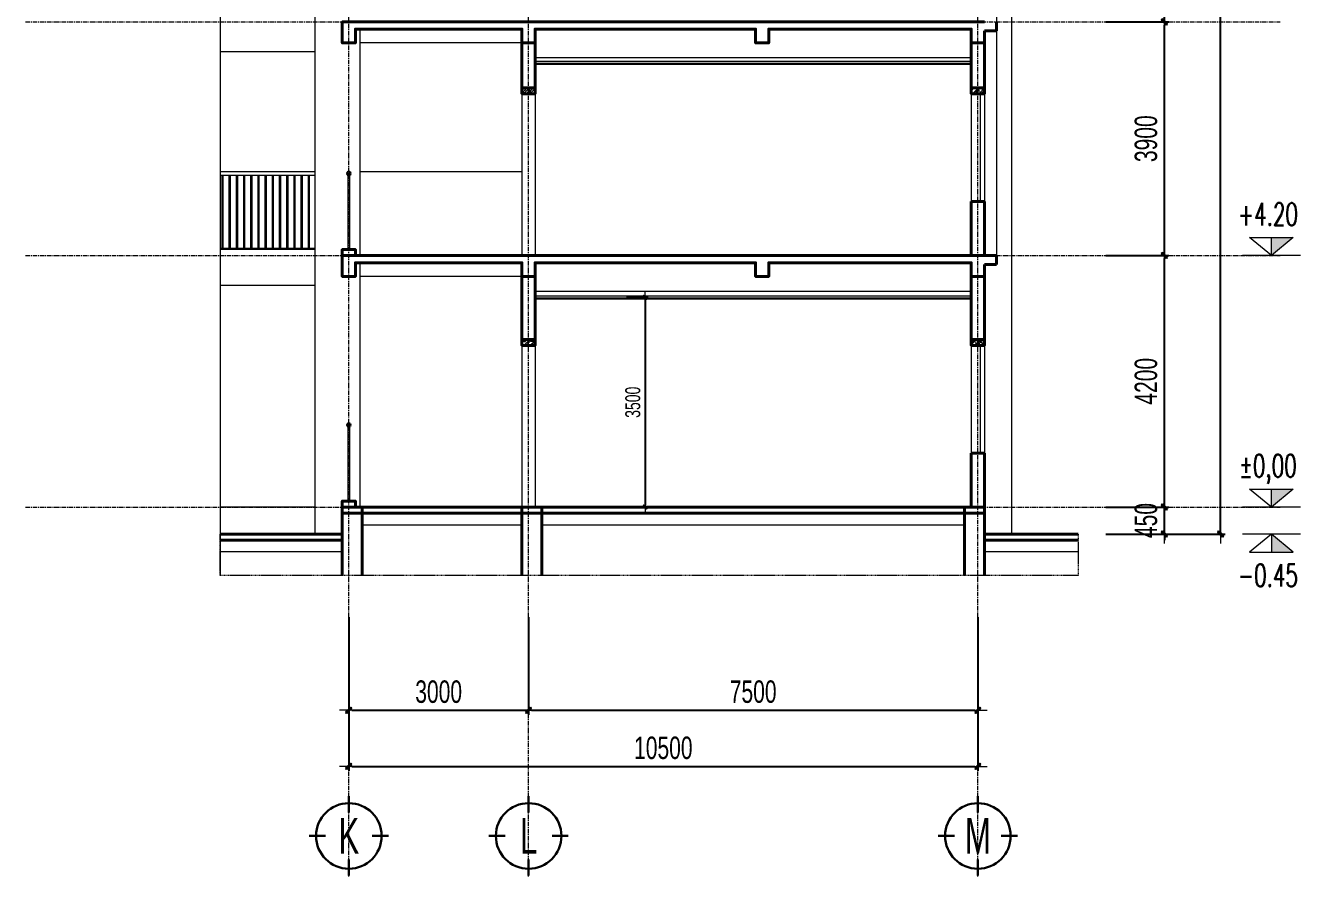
# Model space of a CAD drawing. Header units: millimetres. Extents: x 3174748 to 6019813, y -1021377 to -112338.
# Drawn here: x 3619144 to 3640427, y -289941 to -275733 of the extents above; entities that cross this region are included whole.
import ezdxf
from ezdxf.enums import TextEntityAlignment as Align
from ezdxf.xclip import XClip

# ---------------------------------------------------------------- set-up
doc = ezdxf.new("R2010")
doc.units = ezdxf.units.MM
doc.header["$LTSCALE"] = 60
doc.header["$MEASUREMENT"] = 0
doc.header["$XCLIPFRAME"] = 0
doc.linetypes.add('CENTER', pattern=[2, 1.25, -0.25, 0.25, -0.25])
doc.linetypes.add('HIDDEN', pattern=[0.375, 0.25, -0.125])
doc.layers.get('DEFPOINTS').update_dxf_attribs({"lineweight": 0})
for name, color, linetype, lineweight in [('cat1', 30, 'Continuous', 40), ('cat2', 22, 'Continuous', 30), ('DBH_thay1', 63, 'Continuous', 18), ('dim', 144, 'Continuous', 13), ('hatch1', 136, 'Continuous', 9), ('LC Dim', 8, 'Continuous', 18), ('LC Text1', 3, 'Continuous', 20), ('LC Text2', 7, 'Continuous', 25), ('manh1', 67, 'Continuous', 13), ('manh2', 155, 'Continuous', 9), ('thay1', 63, 'Continuous', 18), ('thay2', 151, 'Continuous', 15), ('truc', 76, 'CENTER', 9)]:
    doc.layers.add(name, color=color, linetype=linetype, lineweight=lineweight)
doc.styles.add('EG 1', font='VHAVANB.TTF')
doc.styles.add('HOATBIF', font='hoatbif.shx', dxfattribs={"width": 0.7})
doc.styles.add('T1', font='Vnsimli.shx', dxfattribs={"width": 0.8})
doc.styles.add('Tahoma', font='tahoma.ttf')
doc.dimstyles.new('1-100', dxfattribs={"dimscale": 100, "dimtxt": 2.5, "dimasz": 0.35, "dimexe": 0.5, "dimexo": 0, "dimgap": 0.8, "dimtad": 1, "dimdec": 0, "dimzin": 0, "dimdsep": 46, "dimtxsty": 'HOATBIF', "dimblk1": 'DOT', "dimblk2": 'DOT', "dimsah": 1, "dimcen": -1, "dimdle": 1, "dimclrd": 256, "dimclre": 256, "dimclrt": 4, "dimadec": 3, "dimazin": 2, "dimtfac": 0.3333333333333333, "dimtdec": 0, "dimtix": 1, "dimtmove": 2, "dimatfit": 3, "dimldrblk": 'DOT', "dimfxl": 1, "dimtvp": 0.8333333333333334, "dimtolj": 1, "dimtzin": 0, "dimarcsym": 0})
doc.dimstyles.new('1-150', dxfattribs={"dimscale": 150, "dimtxt": 2.5, "dimasz": 0.35, "dimexe": 0.5, "dimexo": 0, "dimgap": 0.8, "dimtad": 1, "dimdec": 0, "dimzin": 0, "dimdsep": 46, "dimtxsty": 'HOATBIF', "dimblk1": 'DOT', "dimblk2": 'DOT', "dimsah": 1, "dimcen": -1, "dimdle": 1, "dimclrd": 256, "dimclre": 256, "dimclrt": 4, "dimadec": 3, "dimazin": 2, "dimtfac": 0.3333333333333333, "dimtdec": 0, "dimtix": 1, "dimtmove": 2, "dimatfit": 3, "dimldrblk": 'DOT', "dimfxl": 1, "dimtvp": 0.8333333333333334, "dimtolj": 1, "dimtzin": 0, "dimarcsym": 0})

# ---------------------------------------------------------------- blocks, each defined once
blk = doc.blocks.new('DOT')
at = {"layer": 'LC Dim'}
blk.add_line((-3, 0), (3, 0), dxfattribs=at)
at = {"layer": 'LC Dim', "color": 4}
blk.add_line((-1, -1), (1, 1), dxfattribs=at)
blk.add_lwpolyline([(0.5, 1), (-1, -0.5), (-0.5, -1), (1, 0.5)], close=True, dxfattribs=at)
blk = doc.blocks.new('*D137')
at = {"layer": 'DEFPOINTS', "color": 0, "transparency": 16777216}
for p in [(3624540.607010293, -285613.9166090139), (3627540.607010293, -285613.9166090139), (3627540.607010293, -287165.1244625961)]:
    blk.add_point(p, dxfattribs=at)
at = {"layer": 'dim', "lineweight": -2, "transparency": 16777216}
for p, q in [((3624540.607010293, -285613.9166090139), (3624540.607010293, -287240.1244625961)), ((3627540.607010293, -285613.9166090139), (3627540.607010293, -287240.1244625961)), ((3624593.107010293, -287165.1244625961), (3627488.107010293, -287165.1244625961))]:
    blk.add_line(p, q, dxfattribs=at)
at = {"layer": 'dim', "lineweight": -2, "transparency": 16777216, "xscale": 52.5, "yscale": 52.5, "zscale": 52.5, "rotation": 180}
blk.add_blockref('DOT', (3624540.607010293, -287165.1244625961), dxfattribs=at)
at = {"layer": 'dim', "lineweight": -2, "transparency": 16777216, "xscale": 52.5, "yscale": 52.5, "zscale": 52.5}
blk.add_blockref('DOT', (3627540.607010293, -287165.1244625961), dxfattribs=at)
at = {"layer": 'dim', "color": 4, "transparency": 16777216, "insert": (3626040.607010293, -286857.6244625961), "char_height": 375, "attachment_point": 5, "style": 'HOATBIF'}
blk.add_mtext('\\A1;3000', dxfattribs=at)
blk = doc.blocks.new('*D138')
at = {"layer": 'DEFPOINTS', "color": 0, "transparency": 16777216}
for p in [(3627540.607010293, -285613.9166090139), (3635040.607010293, -285613.9166090139), (3635040.607010293, -287165.1244625964)]:
    blk.add_point(p, dxfattribs=at)
at = {"layer": 'dim', "lineweight": -2, "transparency": 16777216}
for p, q in [((3627540.607010293, -285613.9166090139), (3627540.607010293, -287240.1244625964)), ((3635040.607010293, -285613.9166090139), (3635040.607010293, -287240.1244625964)), ((3627593.107010293, -287165.1244625964), (3634988.107010293, -287165.1244625964))]:
    blk.add_line(p, q, dxfattribs=at)
at = {"layer": 'dim', "lineweight": -2, "transparency": 16777216, "xscale": 52.5, "yscale": 52.5, "zscale": 52.5, "rotation": 180}
blk.add_blockref('DOT', (3627540.607010293, -287165.1244625964), dxfattribs=at)
at = {"layer": 'dim', "lineweight": -2, "transparency": 16777216, "xscale": 52.5, "yscale": 52.5, "zscale": 52.5}
blk.add_blockref('DOT', (3635040.607010293, -287165.1244625964), dxfattribs=at)
at = {"layer": 'dim', "color": 4, "transparency": 16777216, "insert": (3631290.607010293, -286857.6244625964), "char_height": 375, "attachment_point": 5, "style": 'HOATBIF'}
blk.add_mtext('\\A1;7500', dxfattribs=at)
blk = doc.blocks.new('*D139')
at = {"layer": 'DEFPOINTS', "color": 0, "transparency": 16777216}
for p in [(3624540.607010293, -285613.9166090139), (3635040.607010293, -285613.9166090139), (3635040.607010293, -288102.6244625965)]:
    blk.add_point(p, dxfattribs=at)
at = {"layer": 'dim', "lineweight": -2, "transparency": 16777216}
for p, q in [((3624540.607010293, -285613.9166090139), (3624540.607010293, -288177.6244625965)), ((3635040.607010293, -285613.9166090139), (3635040.607010293, -288177.6244625965)), ((3624593.107010293, -288102.6244625965), (3634988.107010293, -288102.6244625965))]:
    blk.add_line(p, q, dxfattribs=at)
at = {"layer": 'dim', "lineweight": -2, "transparency": 16777216, "xscale": 52.5, "yscale": 52.5, "zscale": 52.5, "rotation": 180}
blk.add_blockref('DOT', (3624540.607010293, -288102.6244625965), dxfattribs=at)
at = {"layer": 'dim', "lineweight": -2, "transparency": 16777216, "xscale": 52.5, "yscale": 52.5, "zscale": 52.5}
blk.add_blockref('DOT', (3635040.607010293, -288102.6244625965), dxfattribs=at)
at = {"layer": 'dim', "color": 4, "transparency": 16777216, "insert": (3629790.607010293, -287795.1244625965), "char_height": 375, "attachment_point": 5, "style": 'HOATBIF'}
blk.add_mtext('\\A1;10500', dxfattribs=at)
blk = doc.blocks.new('Caodo1')
at = {"layer": 'LC Text1'}
blk.add_hatch(color=4, dxfattribs=at).paths.add_polyline_path([(3.638e-12, 200.210680454169), (3.638e-12, 3.166521039738275e-15), (243.3882687822297, 200.210680454169)])
at = {"layer": 'LC Text1', "color": 4}
for p, q in [((3.638e-12, 0), (3.638e-12, 200.2106804541654)), ((323.6303984126134, 0), (-323.6303984126098, 0))]:
    blk.add_line(p, q, dxfattribs=at)
blk.add_lwpolyline([(-243.3882687822297, 200.210680454169), (243.3882687822297, 200.210680454169), (3.638e-12, 0), (3.638e-12, 0)], close=True, dxfattribs=at)
at = {"layer": 'LC Text1', "color": 4, "style": 'T1', "width": 0.8}
blk.add_attdef('%%P0,00', text='', height=250, dxfattribs=at).set_placement((-39.04586973765618, 459.5053816559738), align=Align.MIDDLE_CENTER)
blk = doc.blocks.new('*U62')
at = {"layer": 'manh2'}
for p, q in [((-9.999999999941792, 609.9999999999127), (-10, -609.9999999999127)), ((10.00000000005821, 609.9999999999127), (10, -609.9999999999127))]:
    blk.add_line(p, q, dxfattribs=at)
blk = doc.blocks.new('*U63')
at = {"layer": 'thay1', "color": 0, "linetype": 'ByBlock', "lineweight": -2, "transparency": 16777216}
for p in [(0, 0), (120, 0), (240, 0), (360, 0), (480, 0), (600, 0), (720, 0), (840, 0), (960, 0), (1080, 0), (1200, 0), (1320, 0), (1440, 0), (1560, 0), (1680, 0), (1800, 0)]:
    blk.add_blockref('*U62', p, dxfattribs=at)
blk = doc.blocks.new('*U64')
at = {"layer": 'manh2'}
for p, q in [((-9.999999999941792, 609.9999999999127), (-10, -609.9999999999127)), ((10.00000000005821, 609.9999999999127), (10, -609.9999999999127))]:
    blk.add_line(p, q, dxfattribs=at)
blk = doc.blocks.new('*U65')
at = {"layer": 'thay1', "color": 0, "linetype": 'ByBlock', "lineweight": -2, "transparency": 16777216}
for p in [(0, 0), (120, 0), (240, 0), (360, 0), (480, 0), (600, 0), (720, 0), (840, 0), (960, 0), (1080, 0), (1200, 0), (1320, 0), (1440, 0), (1560, 0), (1680, 0), (1800, 0)]:
    blk.add_blockref('*U64', p, dxfattribs=at)
blk = doc.blocks.new('*U66')
at = {"layer": 'manh2'}
for p, q in [((-9.999999999941792, 609.9999999999127), (-10, -609.9999999999127)), ((10.00000000005821, 609.9999999999127), (10, -609.9999999999127))]:
    blk.add_line(p, q, dxfattribs=at)
blk = doc.blocks.new('*U67')
at = {"layer": 'thay1', "color": 0, "linetype": 'ByBlock', "lineweight": -2, "transparency": 16777216}
for p in [(0, 0), (120, 0), (240, 0), (360, 0), (480, 0), (600, 0), (720, 0), (840, 0), (960, 0), (1080, 0), (1200, 0), (1320, 0), (1440, 0)]:
    blk.add_blockref('*U66', p, dxfattribs=at)
blk = doc.blocks.new('A$C10AB3DFB')
at = {"layer": 'manh2'}
blk.add_line((5730.001308825391, 620.0007707948971), (0.001308825449086726, 620.0007707943732), dxfattribs=at)
at = {"layer": 'thay1'}
for p, q in [((0.001308825449086726, 600.0007707944605), (5730.001308825449, 600.000770794446)), ((0.001308825507294387, 0.0007707944459980354), (5730.001308825507, 0.0007707944459980354))]:
    blk.add_line(p, q, dxfattribs=at)
at = {"layer": 'thay2'}
for p, q in [((5730.001308825333, 1900.000770794912), (0.001308825332671404, 1900.000770794388)), ((5730.001308825333, 1840.000770794926), (0.001308825332671404, 1840.000770794388)), ((2020.001308825274, 620.0007707945333), (2020.0013088251, 1840.000770794548)), ((2080.001308825274, 620.0007707945333), (2080.0013088251, 1840.000770794548)), ((3740.001308824983, 620.0007707945624), (3740.001308825158, 1840.000770794577)), ((3800.001308824983, 620.0007707945624), (3800.001308825158, 1840.000770794577))]:
    blk.add_line(p, q, dxfattribs=at)
at = {"layer": 'thay1'}
for name, p in [('*U63', (110.0013088252745, 1230.000770794475)), ('*U67', (2190.001308825042, 1230.000770794664)), ('*U65', (3910.0013088251, 1230.000770793922))]:
    blk.add_blockref(name, p, dxfattribs=at)
blk = doc.blocks.new('A$C4DEF5056')
at = {"layer": 'cat2'}
blk.add_lwpolyline([(19.9946673559607, 19.99965973699), (39.99466735601891, 19.99965973699), (39.99466735601891, -0.0003402631264179945), (19.9946673559607, -0.0003402631264179945)], close=True, dxfattribs=at)
blk.add_circle((29.99466735601891, 1269.999659736641), 30, dxfattribs=at)
at = {"layer": 'manh2'}
blk.add_lwpolyline([(19.99466735590249, 1239.999659736874), (39.9946673559607, 1239.999659736874), (39.99466735601891, 19.99965973699), (19.9946673559607, 19.99965973699)], close=True, dxfattribs=at)
blk = doc.blocks.new('A$C734D07D0')
at = {"layer": 'hatch1'}
h = blk.add_hatch(dxfattribs=at)
h.set_pattern_fill('BTCT', color=256, scale=20)
h.set_pattern_definition([(49.99999999999999, (-237974.3305179877, 109918.8132053318), (143.4520365201507, -12.55042699651902), [15, -165]), (355, (-237974.3305179877, 109918.8132053318), (-27.7502667226, 150.4384267400024), [12, -132]), (100.4514, (-237962.3761819877, 109917.7673373318), (115.7018763428043, 137.8879084121907), [12.748038, -140.2284224]), (46.18420000000001, (-237974.3305179877, 109958.8132053318), (213.4482097251289, -33.10380286580362), [22.5, -247.5]), (96.6356, (-237956.5431689877, 109956.0545439318), (186.9325411097407, 194.8235741800883), [19.1220576, -210.3426]), (351.1842, (-237974.3305179877, 109958.8132053318), (186.9323890267254, 194.8237201850649), [18, -198]), (21, (-237954.3305179877, 109948.8132053318), (119.3814104236923, -80.52377813306776), [15, -165]), (326.0000000000001, (-237954.3305179877, 109948.8132053318), (48.66306638431634, 145.0300090093706), [12, -132]), (71.4514, (-237944.3820713877, 109942.1028841318), (168.044525716298, 64.50609934199048), [12.748038, -140.2284224]), (37.50000000000001, (-237974.3305179877, 109918.8132053318), (2.431971063458134, 66.5787707662623), [0, -130.4, 0, -134, 0, -132.5]), (7.499999999999999, (-237974.3305179877, 109918.8132053318), (52.61390748842972, 78.88234237647205), [0, -76.39999999999999, 0, -127.4, 0, -50.5]), (327.5, (-238018.9305179877, 109918.8132053318), (106.7644872344818, -4.510974346875951), [0, -50, 0, -156, 0, -207]), (317.5, (-238038.9305179877, 109918.8132053318), (116.6372338684772, 20.02099646646354), [0, -65, 0, -103.6, 0, -147]), (45, (-237974.3305179877, 109918.8132053318), (-53.03300858899107, 53.03300858899107), []), (45, (-237938.9751789877, 109918.8132053318), (-53.03300858899107, 53.03300858899107), [])])
h.paths.add_polyline_path([(220.0007512932061, 100.0004454837326), (0.0007512932061217725, 100.0004454837326), (0.0007512932061217725, 0.0004454837326193228), (220.0007512932061, 0.0004454837326193228)])
at = {"layer": 'cat1'}
blk.add_lwpolyline([(220.0007512932061, 100.0004454837326), (0.0007512932061217725, 100.0004454837326), (0.0007512932061217725, 0.0004454837326193228), (220.0007512932061, 0.0004454837326193228)], close=True, dxfattribs=at)
blk = doc.blocks.new('A$C343C5123')
at = {"layer": 'truc'}
for p, q in [((3344.065156405384, -0.0006175327580422163), (3344.065156405326, 26899.47030313342)), ((6343.293217395432, -0.0006175092421472073), (6343.293217395374, 26899.47030315688)), ((13843.2932173718, -0.0006175327580422163), (13843.29321737174, 26899.47030313336)), ((-2053.319474752992, 24867.995795378), (18888.5409660833, 24867.995795378)), ((-2053.319474752992, 22067.995795378), (18888.5409660833, 22067.995795378)), ((-2053.319474752992, 18167.995795378), (18888.5409660833, 18167.995795378)), ((-2053.319474752992, 14267.995795378), (18888.5409660833, 14267.995795378)), ((-2053.319474752992, 10367.995795378), (18888.5409660833, 10367.995795378)), ((-2053.319474752992, 6167.995795377996), (18888.5409660833, 6167.995795377996))]:
    blk.add_line(p, q, dxfattribs=at)
blk = doc.blocks.new('KyHieu TrucDinhVi')
at = {"color": 7, "lineweight": 30}
for p, q in [((0, 2.363636363576063), (0, 4.000000000000057)), ((-2.363636363575552, 0), (-4, 0)), ((2.363636363575324, 0), (3.999999999999773, 0)), ((0, -2.363636363576006), (0, -4))]:
    blk.add_line(p, q, dxfattribs=at)
blk.add_circle((0, 0), 3.299999999999999, dxfattribs=at)
at = {"ltscale": 20, "style": 'Tahoma'}
blk.add_attdef('AA', text='', height=3, dxfattribs=at).set_placement((0, 0), align=Align.MIDDLE_CENTER)
blk = doc.blocks.new('*D114')
at = {"layer": 'DEFPOINTS', "color": 0, "transparency": 16777216}
for p in [(3637179.270302444, -283773.4227383559), (3638156.117911292, -283773.4227383559), (3637179.270302444, -284223.4227383559)]:
    blk.add_point(p, dxfattribs=at)
at = {"layer": 'dim', "lineweight": -2, "transparency": 16777216}
for p, q in [((3638156.117911292, -283720.9227383559), (3638156.117911292, -283668.4227383559)), ((3637179.270302444, -283773.4227383559), (3638231.117911292, -283773.4227383559)), ((3638156.117911292, -284223.4227383559), (3638156.117911292, -283773.4227383559)), ((3637179.270302444, -284223.4227383559), (3638231.117911292, -284223.4227383559)), ((3638156.117911292, -284275.9227383559), (3638156.117911292, -284328.4227383559))]:
    blk.add_line(p, q, dxfattribs=at)
at = {"layer": 'dim', "lineweight": -2, "transparency": 16777216, "xscale": 52.5, "yscale": 52.5, "zscale": 52.5}
for p, rotation in [((3638156.117911292, -283773.4227383559), 270), ((3638156.117911292, -284223.4227383559), 90)]:
    blk.add_blockref('DOT', p, dxfattribs=dict(at, rotation=rotation))
at = {"layer": 'dim', "color": 4, "transparency": 16777216, "insert": (3637848.617911291, -283998.4227383569), "char_height": 375, "attachment_point": 5, "rotation": 90, "style": 'HOATBIF'}
blk.add_mtext('\\A1;450', dxfattribs=at)
blk = doc.blocks.new('*D115')
at = {"layer": 'DEFPOINTS', "color": 0, "transparency": 16777216}
for p in [(3637179.270302444, -279573.4227383559), (3638156.117911292, -279573.4227383559), (3637179.270302444, -283773.4227383559)]:
    blk.add_point(p, dxfattribs=at)
at = {"layer": 'dim', "lineweight": -2, "transparency": 16777216}
for p, q in [((3637179.270302444, -279573.4227383559), (3638231.117911292, -279573.4227383559)), ((3638156.117911292, -283720.9227383559), (3638156.117911292, -279625.9227383559)), ((3637179.270302444, -283773.4227383559), (3638231.117911292, -283773.4227383559))]:
    blk.add_line(p, q, dxfattribs=at)
at = {"layer": 'dim', "lineweight": -2, "transparency": 16777216, "xscale": 52.5, "yscale": 52.5, "zscale": 52.5}
for p, rotation in [((3638156.117911292, -279573.4227383559), 90), ((3638156.117911292, -283773.4227383559), 270)]:
    blk.add_blockref('DOT', p, dxfattribs=dict(at, rotation=rotation))
at = {"layer": 'dim', "color": 4, "transparency": 16777216, "insert": (3637848.617911291, -281673.4227383569), "char_height": 375, "attachment_point": 5, "rotation": 90, "style": 'HOATBIF'}
blk.add_mtext('\\A1;4200', dxfattribs=at)
blk = doc.blocks.new('*D116')
at = {"layer": 'DEFPOINTS', "color": 0, "transparency": 16777216}
for p in [(3637179.270302444, -275673.4227383559), (3638156.117911292, -275673.4227383559), (3637179.270302444, -279573.4227383559)]:
    blk.add_point(p, dxfattribs=at)
at = {"layer": 'dim', "lineweight": -2, "transparency": 16777216}
for p, q in [((3637179.270302444, -275673.4227383559), (3638231.117911292, -275673.4227383559)), ((3638156.117911292, -279520.9227383559), (3638156.117911292, -275725.9227383559)), ((3637179.270302444, -279573.4227383559), (3638231.117911292, -279573.4227383559))]:
    blk.add_line(p, q, dxfattribs=at)
at = {"layer": 'dim', "lineweight": -2, "transparency": 16777216, "xscale": 52.5, "yscale": 52.5, "zscale": 52.5}
for p, rotation in [((3638156.117911292, -275673.4227383559), 90), ((3638156.117911292, -279573.4227383559), 270)]:
    blk.add_blockref('DOT', p, dxfattribs=dict(at, rotation=rotation))
at = {"layer": 'dim', "color": 4, "transparency": 16777216, "insert": (3637848.617911291, -277623.4227383569), "char_height": 375, "attachment_point": 5, "rotation": 90, "style": 'HOATBIF'}
blk.add_mtext('\\A1;3900', dxfattribs=at)
blk = doc.blocks.new('*D117')
at = {"layer": 'DEFPOINTS', "color": 0, "transparency": 16777216}
for p in [(3637179.270302444, -271773.4227383559), (3638156.117911292, -271773.4227383559), (3637179.270302444, -275673.4227383559)]:
    blk.add_point(p, dxfattribs=at)
at = {"layer": 'dim', "lineweight": -2, "transparency": 16777216}
for p, q in [((3637179.270302444, -271773.4227383559), (3638231.117911292, -271773.4227383559)), ((3638156.117911292, -275620.9227383559), (3638156.117911292, -271825.9227383559)), ((3637179.270302444, -275673.4227383559), (3638231.117911292, -275673.4227383559))]:
    blk.add_line(p, q, dxfattribs=at)
at = {"layer": 'dim', "lineweight": -2, "transparency": 16777216, "xscale": 52.5, "yscale": 52.5, "zscale": 52.5}
for p, rotation in [((3638156.117911292, -271773.4227383559), 90), ((3638156.117911292, -275673.4227383559), 270)]:
    blk.add_blockref('DOT', p, dxfattribs=dict(at, rotation=rotation))
at = {"layer": 'dim', "color": 4, "transparency": 16777216, "insert": (3637848.617911291, -273723.4227383569), "char_height": 375, "attachment_point": 5, "rotation": 90, "style": 'HOATBIF'}
blk.add_mtext('\\A1;3900', dxfattribs=at)
blk = doc.blocks.new('*D120')
at = {"layer": 'DEFPOINTS', "color": 0, "transparency": 16777216}
for p in [(3637179.270302444, -265073.4227383559), (3639093.617911293, -265073.4227383559), (3637179.270302444, -284223.4227383559)]:
    blk.add_point(p, dxfattribs=at)
at = {"layer": 'dim', "lineweight": -2, "transparency": 16777216}
for p, q in [((3637179.270302444, -265073.4227383559), (3639168.617911293, -265073.4227383559)), ((3639093.617911293, -284170.9227383559), (3639093.617911293, -265125.9227383559)), ((3637179.270302444, -284223.4227383559), (3639168.617911293, -284223.4227383559))]:
    blk.add_line(p, q, dxfattribs=at)
at = {"layer": 'dim', "lineweight": -2, "transparency": 16777216, "xscale": 52.5, "yscale": 52.5, "zscale": 52.5}
for p, rotation in [((3639093.617911293, -265073.4227383559), 90), ((3639093.617911293, -284223.4227383559), 270)]:
    blk.add_blockref('DOT', p, dxfattribs=dict(at, rotation=rotation))
at = {"layer": 'dim', "color": 4, "transparency": 16777216, "insert": (3638786.117911292, -274648.4227383569), "char_height": 375, "attachment_point": 5, "rotation": 90, "style": 'HOATBIF'}
blk.add_mtext('\\A1;19150', dxfattribs=at)
blk = doc.blocks.new('*D129')
at = {"layer": 'DEFPOINTS', "color": 0, "transparency": 16777216}
for p in [(3629177.472421949, -280273.4259001154), (3629177.472421949, -283773.4227383562), (3629487.555466375, -283773.4227383562)]:
    blk.add_point(p, dxfattribs=at)
at = {"layer": 'dim', "lineweight": -2, "transparency": 16777216}
for p, q in [((3629177.472421949, -280273.4259001154), (3629537.555466375, -280273.4259001154)), ((3629487.555466375, -280308.4259001154), (3629487.555466375, -283738.4227383562)), ((3629177.472421949, -283773.4227383562), (3629537.555466375, -283773.4227383562))]:
    blk.add_line(p, q, dxfattribs=at)
at = {"layer": 'dim', "lineweight": -2, "transparency": 16777216, "xscale": 35, "yscale": 35, "zscale": 35}
for p, rotation in [((3629487.555466375, -280273.4259001154), 90), ((3629487.555466375, -283773.4227383562), 270)]:
    blk.add_blockref('DOT', p, dxfattribs=dict(at, rotation=rotation))
at = {"layer": 'dim', "color": 4, "transparency": 16777216, "insert": (3629282.555466374, -282023.4243192368), "char_height": 250, "attachment_point": 5, "rotation": 90, "style": 'HOATBIF'}
blk.add_mtext('\\A1;3500', dxfattribs=at)

msp = doc.modelspace()

# ---------------------------------------------------------------- linework, layer by layer
at = {"layer": 'cat1'}
for p, q in [((3634930.60701027, -275793.4227383561), (3634930.60701027, -276873.4227383563)), ((3635350.60701027, -275823.4227383561), (3635150.60701027, -275823.4227383561)), ((3635350.60701027, -275673.4227383561), (3635350.60701027, -275823.4227383561)), ((3627430.607010294, -276023.4227383561), (3627430.607010294, -276873.4215103501)), ((3627650.607010294, -276023.4227383561), (3627650.607010294, -276873.4215103501)), ((3635150.60701027, -276023.4227383561), (3635150.60701027, -276873.4227383563)), ((3627430.607010294, -276873.4215103501), (3627650.607010294, -276873.4215103501)), ((3635150.60701027, -276873.4227383563), (3634930.60701027, -276873.4227383563)), ((3635150.60701027, -278673.4227383563), (3634930.60701027, -278673.4227383563)), ((3634930.60701027, -278673.4227383563), (3634930.60701027, -279573.4227383563)), ((3635150.60701027, -278673.4227383563), (3635150.60701027, -279573.4227383561)), ((3635350.60701027, -279573.4227383561), (3635150.60701027, -279573.4227383561)), ((3635350.60701027, -279573.4227383561), (3635350.60701027, -279723.4227383561)), ((3634930.60701027, -279693.4227383563), (3634930.60701027, -281073.4227383563)), ((3635350.60701027, -279723.4227383561), (3635150.60701027, -279723.4227383561)), ((3635150.60701027, -279723.4227383561), (3635150.60701027, -281073.4227383563)), ((3627430.607010318, -279923.4227383561), (3627430.607010294, -281073.4215103501)), ((3627650.607010318, -279923.4227383561), (3627650.607010294, -281073.4215103501)), ((3627430.607010294, -281073.4215103501), (3627650.607010294, -281073.4215103501)), ((3635150.60701027, -281073.4227383563), (3634930.60701027, -281073.4227383563)), ((3635150.60701027, -282873.4227383563), (3634930.60701027, -282873.4227383563)), ((3634930.60701027, -282873.4227383563), (3634930.60701027, -283773.4227383563)), ((3635150.60701027, -282873.4227383563), (3635150.60701027, -284917.7038426122)), ((3624431.378949304, -283773.4227383561), (3635150.60701027, -283773.4227383561)), ((3624431.378949304, -283773.4227383561), (3624431.378949304, -284917.703842612)), ((3635150.60701027, -283873.4227383561), (3624431.378949304, -283873.4227383561)), ((3624761.378949304, -283773.4227383561), (3624761.378949304, -284917.703842612)), ((3627430.607010294, -283773.4227383561), (3627430.607010294, -284917.703842612)), ((3627760.607010294, -283773.4227383561), (3627760.607010294, -284917.703842612)), ((3634820.60701027, -283773.4227383563), (3634820.60701027, -284917.7038426122)), ((3624431.378949304, -284223.4227383566), (3622396.014595057, -284223.4227383566)), ((3624431.378949304, -284323.4227383566), (3622396.014595057, -284323.4227383566)), ((3636715.755565914, -284223.4227383563), (3635150.60701027, -284223.4227383563)), ((3636715.755565914, -284323.4227383563), (3635150.60701027, -284323.4227383563))]:
    msp.add_line(p, q, dxfattribs=at)
for points in [[(3635150.60701027, -275673.4227383561), (3624431.378949328, -275673.4227383561), (3624431.378949328, -276023.4227383561), (3624651.378949328, -276023.4227383561), (3624651.378949328, -275793.4227383561), (3627430.607010318, -275793.4227383561), (3627430.607010318, -276023.4227383561), (3627650.607010318, -276023.4227383561), (3627650.607010318, -275793.4227383561), (3631330.607010294, -275793.4227383561), (3631330.607010294, -276023.4227383561), (3631550.607010294, -276023.4227383561), (3631550.607010294, -275793.4227383561), (3634930.60701027, -275793.4227383561), (3634930.60701027, -276023.4227383561), (3635150.60701027, -276023.4227383558), (3635150.60701027, -275823.4227383561)], [(3635150.60701027, -279573.4227383561), (3624431.378949328, -279573.4227383561), (3624431.378949328, -279923.4227383561), (3624651.378949328, -279923.4227383561), (3624651.378949328, -279693.4227383561), (3627430.607010318, -279693.4227383561), (3627430.607010318, -279923.4227383561), (3627650.607010318, -279923.4227383561), (3627650.607010318, -279693.4227383561), (3631330.607010294, -279693.4227383561), (3631330.607010294, -279923.4227383561), (3631550.607010294, -279923.4227383561), (3631550.607010294, -279693.4227383561), (3634930.60701027, -279693.4227383561), (3634930.60701027, -279923.4227383561), (3635150.60701027, -279923.4227383558), (3635150.60701027, -279723.4227383561)]]:
    msp.add_lwpolyline(points, dxfattribs=at)
for points in [[(3624431.378949328, -279573.4227383561), (3624651.378949304, -279573.4227383561), (3624651.378949304, -279473.4227383558), (3624431.378949328, -279473.4227383558)], [(3624431.378949328, -283773.4227383561), (3624651.378949304, -283773.4227383561), (3624651.378949304, -283673.4227383558), (3624431.378949328, -283673.4227383558)]]:
    msp.add_lwpolyline(points, close=True, dxfattribs=at)
at = {"layer": 'cat2'}
for p, q in [((3634930.60701027, -276373.4259001154), (3627650.607010294, -276373.4259001155)), ((3634930.60701027, -280293.4227383561), (3627650.607010308, -280293.4227383561))]:
    msp.add_line(p, q, dxfattribs=at)
at = {"layer": 'hatch1', "linetype": 'HIDDEN'}
msp.add_lwpolyline([(3636715.755565914, -284223.4227383563), (3636715.755565914, -284917.703842612), (3622396.014595057, -284917.703842612), (3622396.014595057, -284223.4227383566)], dxfattribs=at)
at = {"layer": 'manh1'}
for p, q in [((3624730.607010318, -278173.4227383561), (3627430.607010318, -278173.4227383561)), ((3623980.607010318, -283773.4227383561), (3622396.014595057, -283773.4227383561))]:
    msp.add_line(p, q, dxfattribs=at)
at = {"layer": 'manh2', "linetype": 'Continuous'}
msp.add_lwpolyline([(3622396.014595057, -264279.8553076609), (3622396.014595057, -273558.8206541797), (3622086.923385368, -273671.3206541803), (3622705.105804747, -273896.3206541809), (3622396.014595057, -274008.8206541797), (3622396.014595057, -284917.703842612)], dxfattribs=at)
at = {"layer": 'thay1'}
for p, q in [((3635600.607010294, -264873.4227383561), (3635600.607010294, -284223.4227383561)), ((3623980.607010318, -284223.4227383566), (3623980.607010318, -268223.4227383561)), ((3635350.60701027, -268223.4227383563), (3635350.60701027, -279703.4227383616)), ((3624730.607010318, -279573.4227383561), (3624730.607010318, -275793.4227383561)), ((3627430.607010318, -276023.4227383561), (3624730.607010318, -276023.4227383561)), ((3634930.60701027, -276273.4227383561), (3627650.607010313, -276273.4227383561)), ((3627430.607010294, -276873.4227383555), (3627430.607010294, -279573.4227383561)), ((3627650.607010294, -276873.4227383555), (3627650.607010294, -279573.4227383561)), ((3634930.60701027, -276873.4227383563), (3634930.60701027, -278673.4227383563)), ((3635079.176651121, -276873.4227383563), (3635079.17665112, -278673.4227383563)), ((3635150.60701027, -276873.4227383563), (3635150.60701027, -278673.4227383563)), ((3624730.607010318, -283773.4227383561), (3624730.607010318, -279693.4227383561)), ((3627430.607010318, -279923.4227383561), (3624730.607010318, -279923.4227383561)), ((3634930.60701027, -280173.4227383561), (3627650.607010313, -280173.4227383561)), ((3627430.607010294, -281073.4227383555), (3627430.607010294, -283773.4227383561)), ((3627650.607010294, -281073.4227383555), (3627650.607010294, -283773.4227383561)), ((3634930.60701027, -281073.4227383563), (3634930.60701027, -282873.4227383563)), ((3635079.176651121, -281073.4227383563), (3635079.17665112, -282873.4227383563)), ((3635150.60701027, -281073.4227383563), (3635150.60701027, -282873.4227383563)), ((3627430.607010294, -284073.4227383561), (3624761.378949304, -284073.4227383561)), ((3634820.60701027, -284073.4227383561), (3627760.607010294, -284073.4227383561)), ((3624431.378949304, -284523.4227383566), (3622396.014595057, -284523.4227383566)), ((3636715.755565914, -284523.4227383563), (3635150.60701027, -284523.4227383563))]:
    msp.add_line(p, q, dxfattribs=at)
at = {"layer": 'thay2'}
for p, q in [((3634930.60701027, -276333.4259001154), (3627650.607010294, -276333.4259001155)), ((3634930.60701027, -280253.4227383561), (3627650.607010309, -280253.4227383561))]:
    msp.add_line(p, q, dxfattribs=at)

# ---------------------------------------------------------------- block references
at = {"layer": 'cat1'}
for name, p in [('A$C734D07D0', (3627430.606259001, -276873.4231838392)), ('A$C734D07D0', (3634930.606258977, -276873.42318384)), ('A$C4DEF5056', (3624511.384281948, -279473.4223980927)), ('A$C734D07D0', (3627430.606259001, -281073.4231838392)), ('A$C734D07D0', (3634930.606258977, -281073.42318384)), ('A$C4DEF5056', (3624511.384281948, -283673.4223980927))]:
    msp.add_blockref(name, p, dxfattribs=at)
at = {"layer": 'DBH_thay1'}
ref = msp.add_blockref('KyHieu TrucDinhVi', (3624541.378949326, -289264.0563245479), dxfattribs=dict(at, xscale=-165.6885475228875, yscale=165.6885475228875, zscale=165.6885475228875, rotation=180))
ref.add_attrib('AA', 'k', dxfattribs={"layer": '0', "ltscale": 20, "height": 596.478771082395, "style": 'EG 1', "width": 0.65}).set_placement((3624541.378949326, -289264.056324548), align=Align.MIDDLE_CENTER)
ref = msp.add_blockref('KyHieu TrucDinhVi', (3627542.128949434, -289264.0563245469), dxfattribs=dict(at, xscale=-165.6885475228875, yscale=165.6885475228875, zscale=165.6885475228875, rotation=180))
ref.add_attrib('AA', 'l', dxfattribs={"layer": '0', "ltscale": 20, "height": 596.478771082395, "style": 'EG 1', "width": 0.65}).set_placement((3627542.128949434, -289264.056324547), align=Align.MIDDLE_CENTER)
ref = msp.add_blockref('KyHieu TrucDinhVi', (3635041.378949326, -289264.0563244811), dxfattribs=dict(at, xscale=-165.6885475228875, yscale=165.6885475228875, zscale=165.6885475228875, rotation=180))
ref.add_attrib('AA', 'm', dxfattribs={"layer": '0', "ltscale": 20, "height": 596.478771082395, "style": 'EG 1', "width": 0.65}).set_placement((3635041.378949326, -289264.0563244811), align=Align.MIDDLE_CENTER)
at = {"layer": 'LC Text1'}
ref = msp.add_blockref('Caodo1', (3639941.473190398, -279573.4256616104), dxfattribs=dict(at, xscale=1.5, yscale=1.5, zscale=1.5))
ref.add_attrib('%%P0,00', '+4.20', dxfattribs={"layer": 'LC Text2', "height": 375, "style": 'T1', "width": 0.65}).set_placement((3639882.904385792, -278884.1675891265), align=Align.MIDDLE_CENTER)
ref = msp.add_blockref('Caodo1', (3639941.473190396, -283773.4227383561), dxfattribs=dict(at, xscale=1.5, yscale=1.5, zscale=1.5))
ref.add_attrib('%%P0,00', '%%p0,00', dxfattribs={"layer": 'LC Text2', "height": 375, "style": 'T1', "width": 0.65}).set_placement((3639882.90438579, -283084.1646658721), align=Align.MIDDLE_CENTER)
ref = msp.add_blockref('Caodo1', (3639941.473190396, -284223.4256611964), dxfattribs=dict(at, xscale=-1.5, yscale=1.5, zscale=1.5, rotation=180))
ref.add_attrib('%%P0,00', '-0.45', dxfattribs={"layer": 'LC Text2', "height": 375, "style": 'T1', "width": 0.65}).set_placement((3639882.90438579, -284912.6837336805), align=Align.MIDDLE_CENTER)
at = {"layer": 'thay1'}
ref = msp.add_blockref('A$C10AB3DFB', (3623980.63120939, -276173.4235091505), dxfattribs=dict(at, xscale=-1))
XClip(ref).set_block_clipping_path([(0.0013088254490867257, 0.0007707944023422897), (1584.616614333063, 2081.4440516796894)])
ref = msp.add_blockref('A$C10AB3DFB', (3623980.63120939, -280073.4235091505), dxfattribs=dict(at, xscale=-1))
XClip(ref).set_block_clipping_path([(0.0013088254490867257, 0.0007707944023422897), (1584.616614333063, 2288.4231433749082)])
at = {"layer": 'truc'}
msp.add_blockref('A$C343C5123', (3621197.313792921, -289941.418533734), dxfattribs=at)

# ---------------------------------------------------------------- dimensions: what is measured, and where the dimension line sits
at = {"layer": 'dim'}
for base, p1, p2, angle, dimstyle, picture, middle in [((3639093.617911293, -265073.4227383559), (3637179.270302442, -284223.4227383558), (3637179.270302442, -265073.4227383558), 90, '1-150', '*D120', (3638786.117911292, -274648.4227383569)), ((3638156.117911292, -271773.4227383559), (3637179.270302442, -275673.4227383558), (3637179.270302442, -271773.4227383558), 90, '1-150', '*D117', (3637848.617911291, -273723.4227383569)), ((3638156.117911292, -275673.4227383559), (3637179.270302442, -279573.4227383558), (3637179.270302442, -275673.4227383558), 90, '1-150', '*D116', (3637848.617911291, -277623.4227383569)), ((3638156.117911292, -279573.4227383559), (3637179.270302442, -283773.4227383558), (3637179.270302442, -279573.4227383558), 90, '1-150', '*D115', (3637848.617911291, -281673.4227383569)), ((3629487.555466375, -283773.4227383562), (3629177.472421947, -280273.4259001153), (3629177.472421947, -283773.4227383561), 90, '1-100', '*D129', (3629282.555466374, -282023.4243192368)), ((3638156.117911292, -283773.4227383559), (3637179.270302442, -284223.4227383558), (3637179.270302442, -283773.4227383558), 90, '1-150', '*D114', (3637848.617911291, -283998.4227383569)), ((3627540.607010293, -287165.1244625961), (3624540.607010293, -285613.9166090139), (3627540.607010293, -285613.9166090139), 180, '1-150', '*D137', (3626040.607010293, -286857.6244625961)), ((3635040.607010293, -288102.6244625965), (3624540.607010293, -285613.9166090139), (3635040.607010293, -285613.9166090139), 180, '1-150', '*D139', (3629790.607010293, -287795.1244625965)), ((3635040.607010293, -287165.1244625964), (3627540.607010293, -285613.9166090139), (3635040.607010293, -285613.9166090139), 180, '1-150', '*D138', (3631290.607010293, -286857.6244625964))]:
    dim = msp.add_linear_dim(base=base, p1=p1, p2=p2, angle=angle, dimstyle=dimstyle, dxfattribs=at)
    dim.commit()
    dim.dimension.update_dxf_attribs({"geometry": picture, "text_midpoint": middle})

doc.saveas('drawing.dxf')
